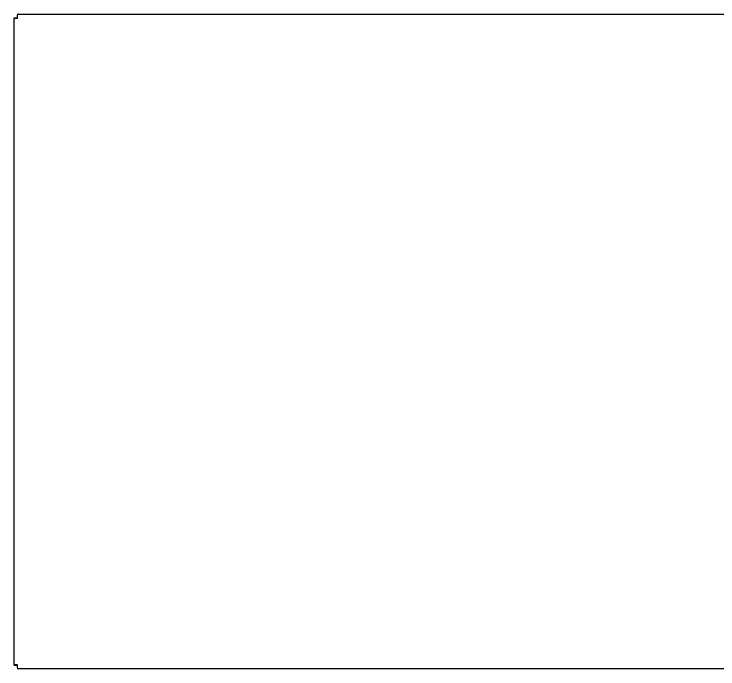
# Model space of a CAD drawing. Header units: millimetres. Extents: x 163705 to 1616509, y 81827 to 302547.
# Drawn here: x 595401.5 to 595799.3, y 148094.8 to 148464.8 of the extents above; entities that cross this region are included whole.
import ezdxf

# ---------------------------------------------------------------- set-up
doc = ezdxf.new("R2010")
doc.units = ezdxf.units.MM
doc.header["$LTSCALE"] = 10

# ---------------------------------------------------------------- blocks, each defined once
blk = doc.blocks.new('11')
at = {"lineweight": 25}
for p, q in [((1522.28, -519.99), (1156.7, -519.99)), ((1156.7, -520.11), (1156.7, -521.54)), ((1522.28, -520.11), (1522.28, -521.54)), ((1154.49, -522.21), (1154.49, -990.89)), ((1156.7, -521.54), (1156.7, -521.72)), ((1522.28, -521.54), (1522.28, -521.72)), ((1524.49, -990.89), (1524.49, -522.21))]:
    blk.add_line(p, q, dxfattribs=at)
for points, knots in [([(1156.99, -521.72), (1156.97, -521.42), (1156.92, -520.82), (1156.85, -520.23), (1156.79, -519.96), (1156.76, -520.01), (1156.76, -520.02)], [0, 0, 0, 0, 0.552532, 1.105064, 1.657596, 1.767418, 1.767418, 1.767418, 1.767418]), ([(1522.23, -520.02), (1522.22, -520.01), (1522.19, -519.96), (1522.14, -520.23), (1522.06, -520.82), (1522.02, -521.42), (1521.99, -521.72)], [0, 0, 0, 0, 0.109822, 0.662354, 1.214886, 1.767418, 1.767418, 1.767418, 1.767418]), ([(1154.49, -522.21), (1154.49, -522.14), (1154.56, -522.06), (1154.81, -521.92), (1154.99, -521.85), (1155.46, -521.76), (1155.73, -521.72), (1156.34, -521.69), (1156.66, -521.7), (1156.99, -521.72)], [0, 0, 0, 0, 0.663211, 0.663211, 1.326422, 1.326422, 1.989633, 1.989633, 2.652844, 2.652844, 2.652844, 2.652844]), ([(1156.88, -521.72), (1156.87, -521.68), (1156.83, -521.55), (1156.79, -521.48), (1156.76, -521.5), (1156.76, -521.5)], [0, 0, 0, 0, 0.0788248, 0.2412778, 0.2735672, 0.2735672, 0.2735672, 0.2735672]), ([(1521.99, -521.72), (1522.32, -521.7), (1522.65, -521.69), (1523.25, -521.72), (1523.53, -521.76), (1523.99, -521.85), (1524.18, -521.92), (1524.43, -522.06), (1524.49, -522.14), (1524.49, -522.21)], [0, 0, 0, 0, 0.663211, 0.663211, 1.326422, 1.326422, 1.989633, 1.989633, 2.652844, 2.652844, 2.652844, 2.652844]), ([(1522.23, -521.5), (1522.22, -521.5), (1522.19, -521.48), (1522.15, -521.55), (1522.11, -521.68), (1522.1, -521.72)], [0, 0, 0, 0, 0.0322894, 0.1947424, 0.2735672, 0.2735672, 0.2735672, 0.2735672])]:
    blk.add_open_spline(points, degree=3, knots=knots, dxfattribs=at)

msp = doc.modelspace()

# ---------------------------------------------------------------- block references
at = {"xscale": -1, "rotation": 89.99999999999984}
msp.add_blockref('11', (594881.46, 149619.282), dxfattribs=at)

doc.saveas('drawing.dxf')
